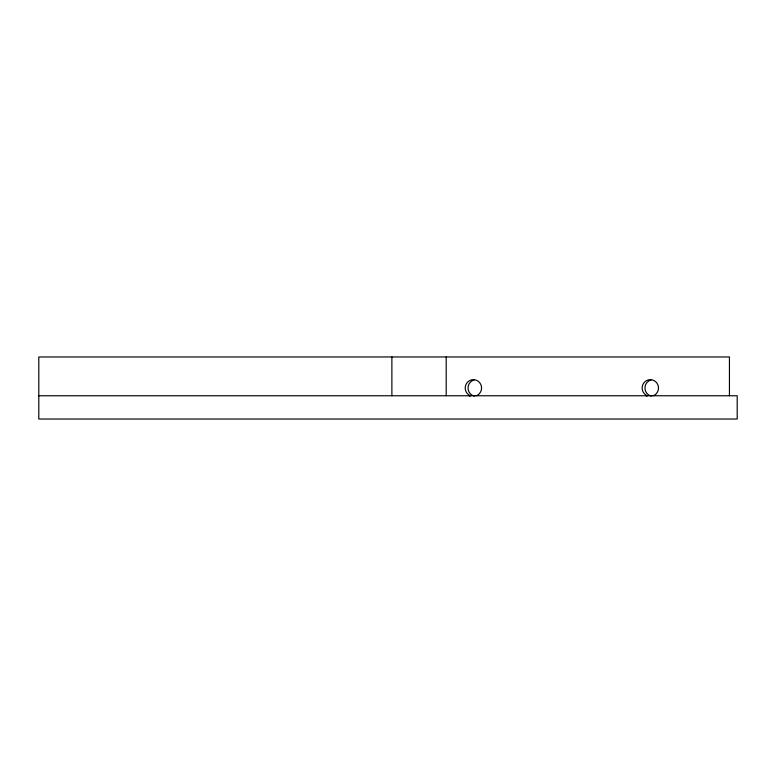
<?xml version="1.0" encoding="UTF-8"?>
<svg xmlns="http://www.w3.org/2000/svg" width="776" height="776" viewBox="0 0 776 776"><rect width="100%" height="100%" fill="white"/><g stroke="black" fill="none" stroke-linecap="round" stroke-linejoin="round"><path stroke-width="1.16" d="M474.796 395.76L474.087 396.061A8.342 8.196 -90 0 1 474.126 379.939M476.221 395.76L477.492 395.226A8.342 8.196 -90 0 0 479.675 382.636A8.342 8.196 -90 0 0 467.113 382.636A8.342 8.196 -90 0 0 469.296 395.226L470.566 395.76M651.714 395.76L651.006 396.061A8.342 8.196 -90 0 1 651.045 379.939M653.14 395.76L654.41 395.226A8.342 8.196 -90 0 0 656.593 382.636A8.342 8.196 -90 0 0 644.032 382.636A8.342 8.196 -90 0 0 646.214 395.226L647.485 395.76M38.8 395.76L737.2 395.76L737.2 419.04L38.8 419.04L38.8 356.96L729.44 356.96L729.44 395.76M646.049 395.76L646.757 396.061M469.14 395.76L469.849 396.061M446.2 356.96L446.2 395.76M391.88 356.96L391.88 395.76"/></g></svg>
